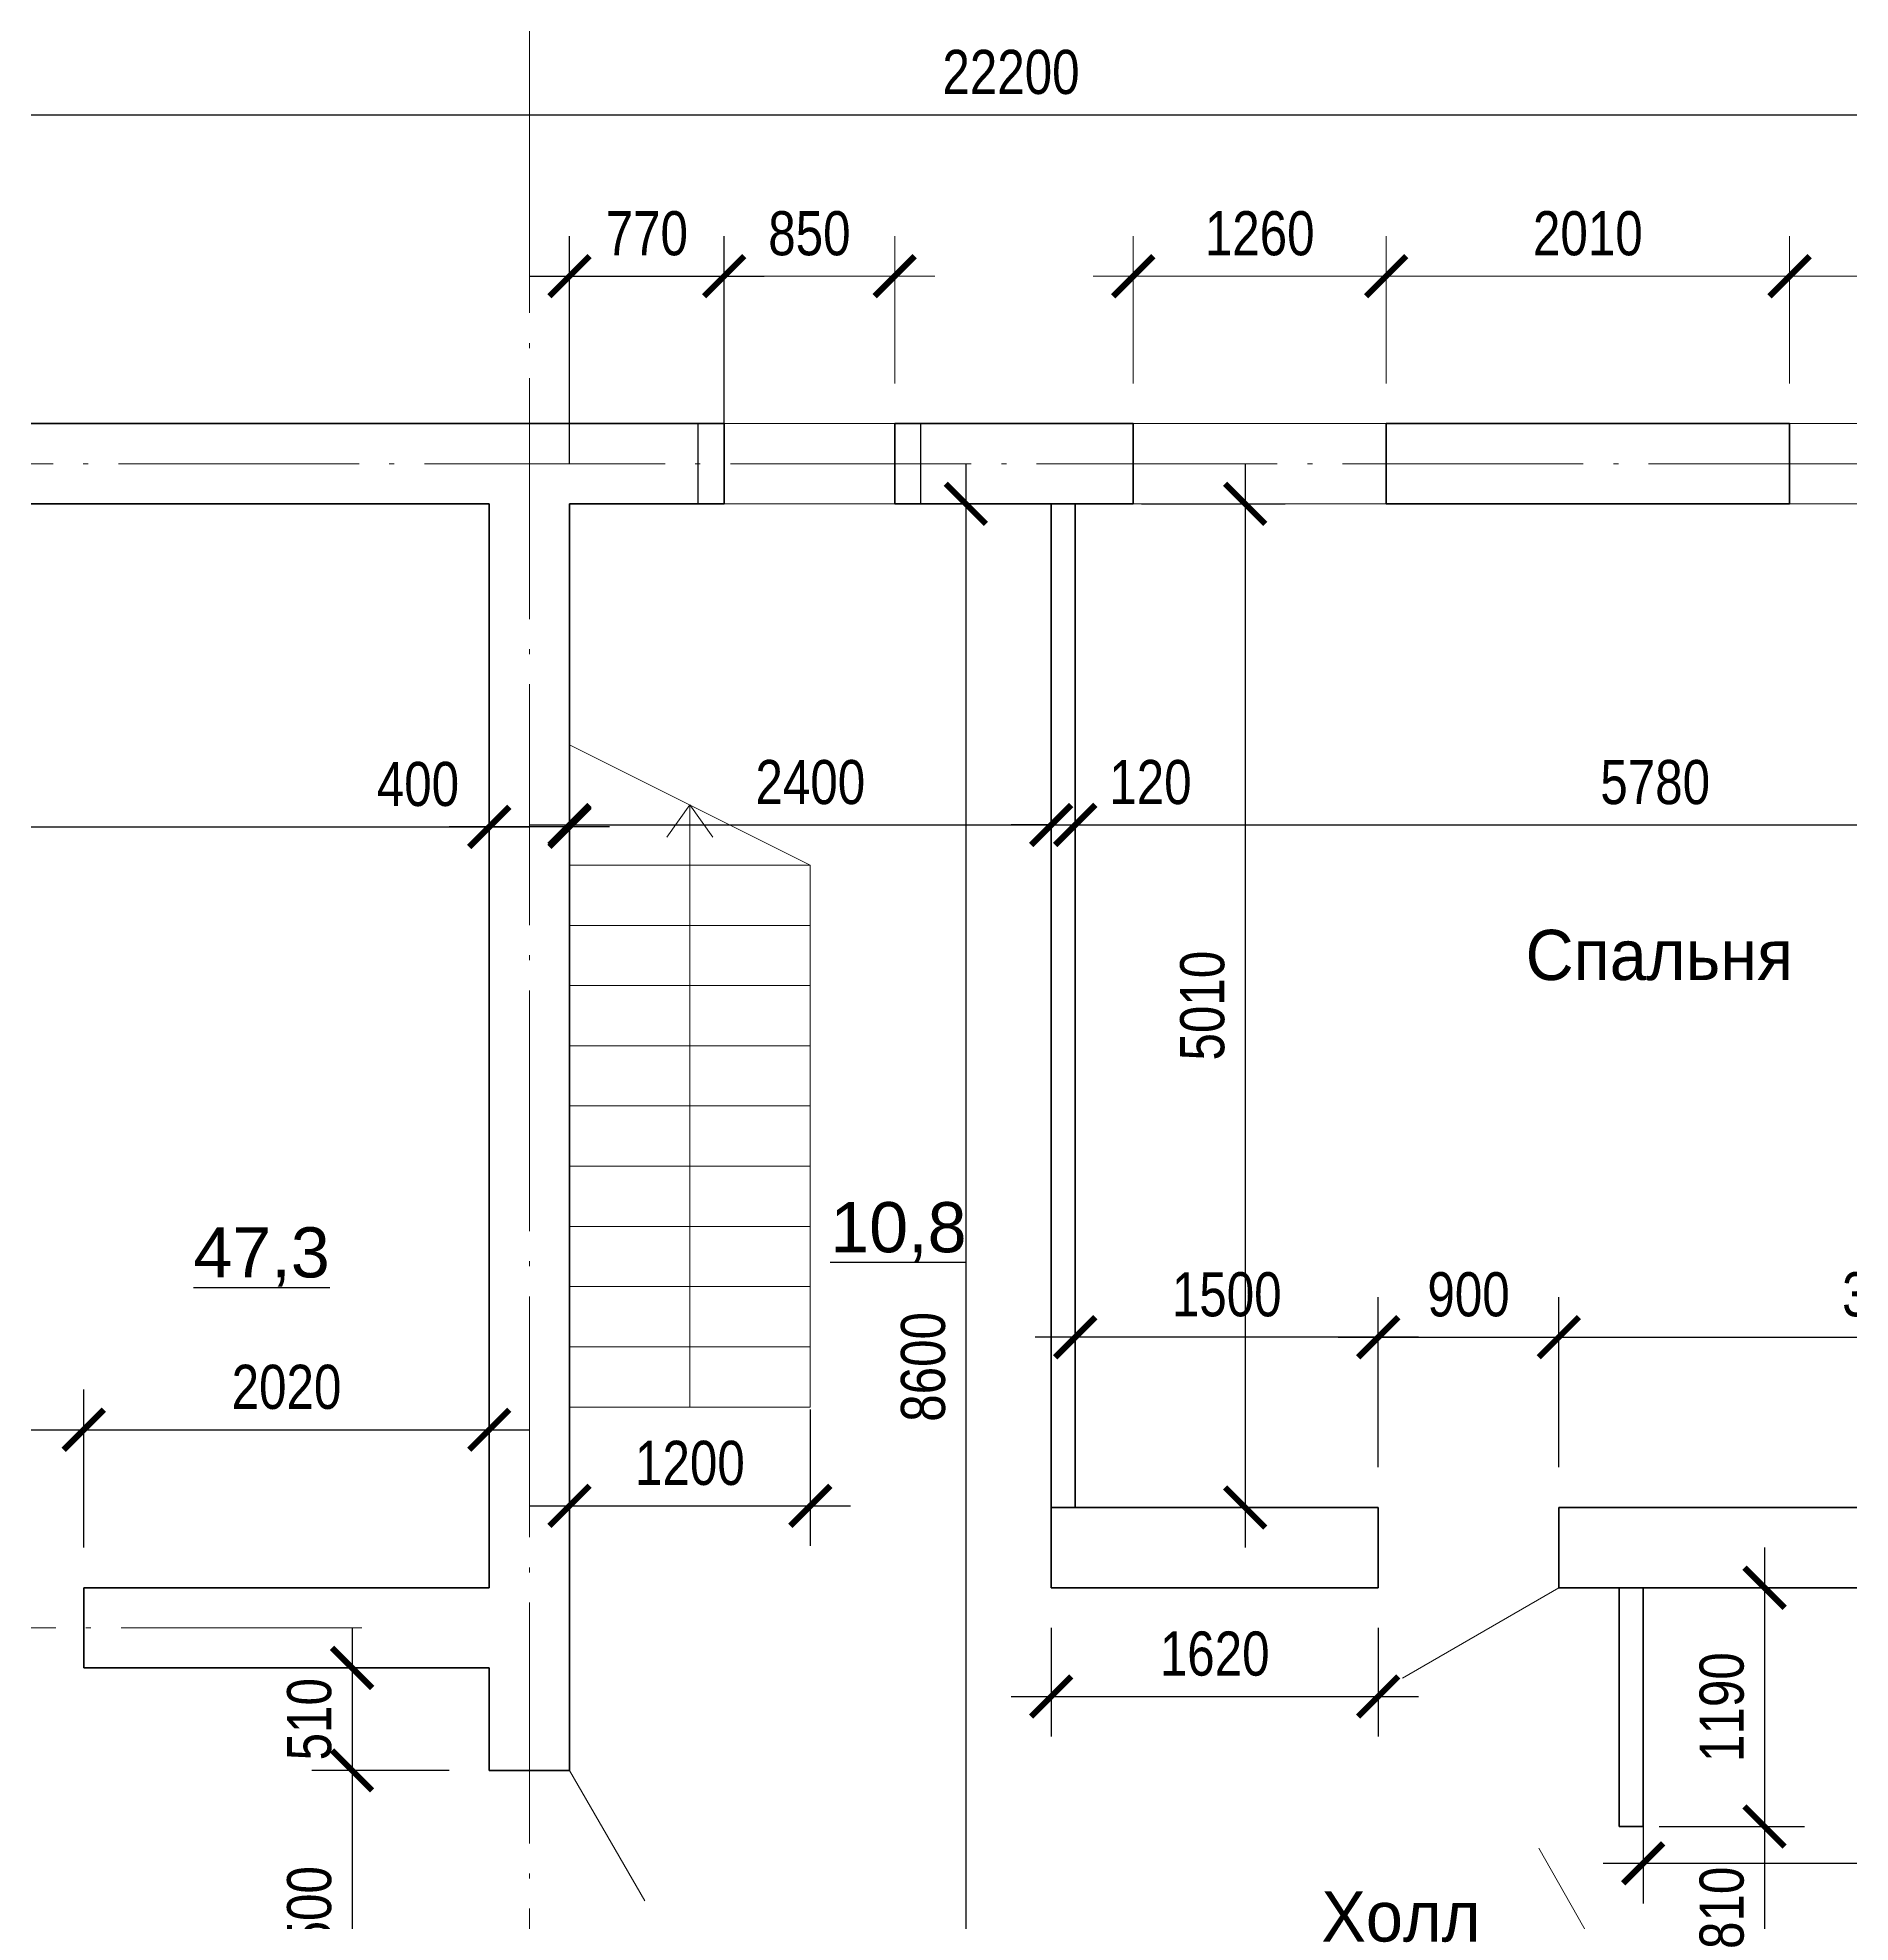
# Model space of a CAD drawing. Extents: x 4838367 to 4880367, y 1370221 to 1442915.
# Drawn here: x 4855445 to 4864478, y 1421165 to 1430554 of the extents above; entities that cross this region are included whole.
import ezdxf

# ---------------------------------------------------------------- set-up
doc = ezdxf.new("R2010")
doc.units = 0
doc.header["$MEASUREMENT"] = 0
doc.linetypes.add('ACAD_ISO04W100', pattern=[30.5, 24, -3, 0.5, -3])
doc.layers.get('0').update_dxf_attribs({"linetype": 'CONTINUOUS'})
doc.layers.get('DEFPOINTS').update_dxf_attribs({"linetype": 'CONTINUOUS'})
for name, color, linetype in [('АР2-0_121-03_ТЕКСТ', 121, 'CONTINUOUS'), ('ОСИ', 30, 'ACAD_ISO04W100'), ('площ', 1, 'CONTINUOUS')]:
    doc.layers.add(name, color=color, linetype=linetype)
for name, color, linetype, lineweight in [('двери', 180, 'CONTINUOUS', 18), ('каркас', 10, 'CONTINUOUS', 25), ('ЛЕСТНИ', 150, 'CONTINUOUS', 18), ('наименование помещений', 151, 'CONTINUOUS', 9), ('окна', 120, 'CONTINUOUS', 15), ('осевые размеры', 80, 'CONTINUOUS', 9), ('перегородки', 43, 'CONTINUOUS', 40), ('размеры внутрен', 133, 'CONTINUOUS', 25), ('стены', 7, 'CONTINUOUS', 60), ('текст13', 131, 'CONTINUOUS', 13)]:
    doc.layers.add(name, color=color, linetype=linetype, lineweight=lineweight)
doc.styles.add('AR-125', font='arial.ttf', dxfattribs={"height": 125})
doc.styles.add('AR220M100', font='arial.ttf', dxfattribs={"width": 0.8, "height": 220})
doc.styles.add('N200', font='times.ttf', dxfattribs={"height": 200})
doc.dimstyles.new('100', dxfattribs={"dimtxt": 1, "dimasz": 200, "dimexe": 200, "dimexo": 200, "dimgap": 100, "dimtad": 1, "dimdec": 0, "dimrnd": 1, "dimzin": 13, "dimdsep": 46, "dimtxsty": 'AR220M100', "dimblk1": 'ARCHTICK', "dimblk2": 'ARCHTICK', "dimsah": 1, "dimcen": 100, "dimdle": 200, "dimclrd": 256, "dimclre": 256, "dimclrt": 256, "dimadec": 0, "dimazin": 0, "dimtfac": 1, "dimtdec": 0, "dimtofl": 0, "dimtmove": 1, "dimatfit": 3, "dimldrblk": 'ARCHTICK', "dimfxl": 200, "dimtolj": 1, "dimtzin": 13, "dimlwd": -1, "dimlwe": -1, "dimarcsym": 0})

# ---------------------------------------------------------------- blocks, each defined once
blk = doc.blocks.new('_ARCHTICK')
at = {"color": 0, "linetype": 'ByBlock', "const_width": 0.15}
blk.add_lwpolyline([(-0.5, -0.5), (0.5, 0.5)], dxfattribs=at)
blk = doc.blocks.new('*D27')
at = {"layer": 'DEFPOINTS', "color": 0, "transparency": 16777216}
for p in [(4866595.2, 1430785), (4857895.2, 1429546.4), (4866595.2, 1429362.6)]:
    blk.add_point(p, dxfattribs=at)
at = {"layer": 'осевые размеры', "transparency": 16777216}
for p, q in [((4857895.2, 1429746.4), (4857895.2, 1430985)), ((4866595.2, 1429562.6), (4866595.2, 1430985)), ((4857695.2, 1430785), (4866795.2, 1430785))]:
    blk.add_line(p, q, dxfattribs=at)
at = {"layer": 'осевые размеры', "transparency": 16777216, "xscale": 200, "yscale": 200, "zscale": 200, "rotation": 180}
blk.add_blockref('_ARCHTICK', (4857895.2, 1430785), dxfattribs=at)
at = {"layer": 'осевые размеры', "transparency": 16777216, "xscale": 200, "yscale": 200, "zscale": 200}
blk.add_blockref('_ARCHTICK', (4866595.2, 1430785), dxfattribs=at)
at = {"layer": 'осевые размеры', "transparency": 16777216, "insert": (4862245.2, 1430997.3), "char_height": 220, "attachment_point": 5, "style": 'AR220M100'}
blk.add_mtext('\\A1;8700', dxfattribs=at)
blk = doc.blocks.new('*D32')
at = {"layer": 'DEFPOINTS', "color": 0, "transparency": 16777216}
for p in [(4849595, 1427432), (4857695.2, 1427432), (4857695.2, 1426622.6)]:
    blk.add_point(p, dxfattribs=at)
at = {"layer": 'АР2-0_121-03_ТЕКСТ', "transparency": 16777216}
for p, q in [((4849595, 1427232), (4849595, 1426422.6)), ((4857695.2, 1427232), (4857695.2, 1426422.6)), ((4849395, 1426622.6), (4857895.2, 1426622.6))]:
    blk.add_line(p, q, dxfattribs=at)
at = {"layer": 'АР2-0_121-03_ТЕКСТ', "transparency": 16777216, "xscale": 200, "yscale": 200, "zscale": 200, "rotation": 180}
blk.add_blockref('_ARCHTICK', (4849595, 1426622.6), dxfattribs=at)
at = {"layer": 'АР2-0_121-03_ТЕКСТ', "transparency": 16777216, "xscale": 200, "yscale": 200, "zscale": 200}
blk.add_blockref('_ARCHTICK', (4857695.2, 1426622.6), dxfattribs=at)
at = {"layer": 'АР2-0_121-03_ТЕКСТ', "transparency": 16777216, "insert": (4853645.1, 1426834.9), "char_height": 220, "attachment_point": 5, "style": 'AR220M100'}
blk.add_mtext('\\A1;8050', dxfattribs=at)
blk = doc.blocks.new('*D38')
at = {"layer": 'DEFPOINTS', "color": 0, "transparency": 16777216}
for p in [(4855674.9, 1423618.9), (4852674.9, 1422832), (4855674.9, 1422832)]:
    blk.add_point(p, dxfattribs=at)
at = {"layer": 'размеры внутрен', "transparency": 16777216}
for p, q in [((4852674.9, 1423032), (4852674.9, 1423818.9)), ((4855674.9, 1423032), (4855674.9, 1423818.9)), ((4852474.9, 1423618.9), (4855874.9, 1423618.9))]:
    blk.add_line(p, q, dxfattribs=at)
at = {"layer": 'размеры внутрен', "transparency": 16777216, "xscale": 200, "yscale": 200, "zscale": 200, "rotation": 180}
blk.add_blockref('_ARCHTICK', (4852674.9, 1423618.9), dxfattribs=at)
at = {"layer": 'размеры внутрен', "transparency": 16777216, "xscale": 200, "yscale": 200, "zscale": 200}
blk.add_blockref('_ARCHTICK', (4855674.9, 1423618.9), dxfattribs=at)
at = {"layer": 'размеры внутрен', "transparency": 16777216, "insert": (4854174.9, 1423831.3), "char_height": 220, "attachment_point": 5, "style": 'AR220M100'}
blk.add_mtext('\\A1;3000', dxfattribs=at)
blk = doc.blocks.new('*D49')
at = {"layer": 'DEFPOINTS', "color": 0, "transparency": 16777216}
for p in [(4862164.4, 1429366.2), (4862164.4, 1428632), (4864174.8, 1428632)]:
    blk.add_point(p, dxfattribs=at)
at = {"layer": 'текст13', "transparency": 16777216}
for p, q in [((4862164.4, 1428832), (4862164.4, 1429566.2)), ((4864174.8, 1428832), (4864174.8, 1429566.2)), ((4864374.8, 1429366.2), (4861964.4, 1429366.2))]:
    blk.add_line(p, q, dxfattribs=at)
at = {"layer": 'текст13', "transparency": 16777216, "xscale": 200, "yscale": 200, "zscale": 200, "rotation": 180}
blk.add_blockref('_ARCHTICK', (4862164.4, 1429366.2), dxfattribs=at)
at = {"layer": 'текст13', "transparency": 16777216, "xscale": 200, "yscale": 200, "zscale": 200}
blk.add_blockref('_ARCHTICK', (4864174.8, 1429366.2), dxfattribs=at)
at = {"layer": 'текст13', "transparency": 16777216, "insert": (4863169.6, 1429578.6), "char_height": 220, "attachment_point": 5, "style": 'AR220M100'}
blk.add_mtext('\\A1;2010', dxfattribs=at)
blk = doc.blocks.new('*D50')
at = {"layer": 'DEFPOINTS', "color": 0, "transparency": 16777216}
for p in [(4864174.8, 1429366.2), (4864174.8, 1428632), (4865604.8, 1428632)]:
    blk.add_point(p, dxfattribs=at)
at = {"layer": 'текст13', "transparency": 16777216}
for p, q in [((4864174.8, 1428832), (4864174.8, 1429566.2)), ((4865604.8, 1428832), (4865604.8, 1429566.2)), ((4865804.8, 1429366.2), (4863974.8, 1429366.2))]:
    blk.add_line(p, q, dxfattribs=at)
at = {"layer": 'текст13', "transparency": 16777216, "xscale": 200, "yscale": 200, "zscale": 200, "rotation": 180}
blk.add_blockref('_ARCHTICK', (4864174.8, 1429366.2), dxfattribs=at)
at = {"layer": 'текст13', "transparency": 16777216, "xscale": 200, "yscale": 200, "zscale": 200}
blk.add_blockref('_ARCHTICK', (4865604.8, 1429366.2), dxfattribs=at)
at = {"layer": 'текст13', "transparency": 16777216, "insert": (4864889.8, 1429578.6), "char_height": 220, "attachment_point": 5, "style": 'AR220M100'}
blk.add_mtext('\\A1;1430', dxfattribs=at)
blk = doc.blocks.new('*D51')
at = {"layer": 'DEFPOINTS', "color": 0, "transparency": 16777216}
for p in [(4860904.4, 1429366.2), (4860904.4, 1428632), (4862164.4, 1428632)]:
    blk.add_point(p, dxfattribs=at)
at = {"layer": 'текст13', "transparency": 16777216}
for p, q in [((4860904.4, 1428832), (4860904.4, 1429566.2)), ((4862164.4, 1428832), (4862164.4, 1429566.2)), ((4862364.4, 1429366.2), (4860704.4, 1429366.2))]:
    blk.add_line(p, q, dxfattribs=at)
at = {"layer": 'текст13', "transparency": 16777216, "xscale": 200, "yscale": 200, "zscale": 200, "rotation": 180}
blk.add_blockref('_ARCHTICK', (4860904.4, 1429366.2), dxfattribs=at)
at = {"layer": 'текст13', "transparency": 16777216, "xscale": 200, "yscale": 200, "zscale": 200}
blk.add_blockref('_ARCHTICK', (4862164.4, 1429366.2), dxfattribs=at)
at = {"layer": 'текст13', "transparency": 16777216, "insert": (4861534.4, 1429578.6), "char_height": 220, "attachment_point": 5, "style": 'AR220M100'}
blk.add_mtext('\\A1;1260', dxfattribs=at)
blk = doc.blocks.new('*D62')
at = {"layer": 'DEFPOINTS', "color": 0, "transparency": 16777216}
for p in [(4857695.2, 1423618.9), (4855674.9, 1422832), (4857695.2, 1422832)]:
    blk.add_point(p, dxfattribs=at)
at = {"layer": 'АР2-0_121-03_ТЕКСТ', "transparency": 16777216}
for p, q in [((4855674.9, 1423032), (4855674.9, 1423818.9)), ((4857695.2, 1423032), (4857695.2, 1423818.9)), ((4855474.9, 1423618.9), (4857895.2, 1423618.9))]:
    blk.add_line(p, q, dxfattribs=at)
at = {"layer": 'АР2-0_121-03_ТЕКСТ', "transparency": 16777216, "xscale": 200, "yscale": 200, "zscale": 200, "rotation": 180}
blk.add_blockref('_ARCHTICK', (4855674.9, 1423618.9), dxfattribs=at)
at = {"layer": 'АР2-0_121-03_ТЕКСТ', "transparency": 16777216, "xscale": 200, "yscale": 200, "zscale": 200}
blk.add_blockref('_ARCHTICK', (4857695.2, 1423618.9), dxfattribs=at)
at = {"layer": 'АР2-0_121-03_ТЕКСТ', "transparency": 16777216, "insert": (4856685, 1423831.2), "char_height": 220, "attachment_point": 5, "style": 'AR220M100'}
blk.add_mtext('\\A1;2020', dxfattribs=at)
blk = doc.blocks.new('*D63')
at = {"layer": 'DEFPOINTS', "color": 0, "transparency": 16777216}
for p in [(4857695.2, 1422432), (4857011.7, 1421921.5), (4857695.2, 1421921.5)]:
    blk.add_point(p, dxfattribs=at)
at = {"layer": 'размеры внутрен', "transparency": 16777216}
for p, q in [((4857011.7, 1422632), (4857011.7, 1421721.5)), ((4857495.2, 1422432), (4856811.7, 1422432)), ((4857495.2, 1421921.5), (4856811.7, 1421921.5))]:
    blk.add_line(p, q, dxfattribs=at)
at = {"layer": 'размеры внутрен', "transparency": 16777216, "xscale": 200, "yscale": 200, "zscale": 200}
for p, rotation in [((4857011.7, 1422432), 90), ((4857011.7, 1421921.5), 270)]:
    blk.add_blockref('_ARCHTICK', p, dxfattribs=dict(at, rotation=rotation))
at = {"layer": 'размеры внутрен', "transparency": 16777216, "insert": (4856799.3, 1422176.7), "char_height": 220, "attachment_point": 5, "rotation": 90, "style": 'AR220M100'}
blk.add_mtext('\\A1;510', dxfattribs=at)
blk = doc.blocks.new('*D64')
at = {"layer": 'DEFPOINTS', "color": 0, "transparency": 16777216}
for p in [(4857695.2, 1421921.5), (4857011.7, 1420421.5), (4857695.2, 1420421.5)]:
    blk.add_point(p, dxfattribs=at)
at = {"layer": 'размеры внутрен', "transparency": 16777216}
for p, q in [((4857011.7, 1422121.5), (4857011.7, 1420221.5)), ((4857495.2, 1421921.5), (4856811.7, 1421921.5)), ((4857495.2, 1420421.5), (4856811.7, 1420421.5))]:
    blk.add_line(p, q, dxfattribs=at)
at = {"layer": 'размеры внутрен', "transparency": 16777216, "xscale": 200, "yscale": 200, "zscale": 200}
for p, rotation in [((4857011.7, 1421921.5), 90), ((4857011.7, 1420421.5), 270)]:
    blk.add_blockref('_ARCHTICK', p, dxfattribs=dict(at, rotation=rotation))
at = {"layer": 'размеры внутрен', "transparency": 16777216, "insert": (4856799.3, 1421171.5), "char_height": 220, "attachment_point": 5, "rotation": 90, "style": 'AR220M100'}
blk.add_mtext('\\A1;1500', dxfattribs=at)
blk = doc.blocks.new('*D65')
at = {"layer": 'DEFPOINTS', "color": 0, "transparency": 16777216}
for p in [(4860495.2, 1428232), (4860070.4, 1419632), (4860495.2, 1419632)]:
    blk.add_point(p, dxfattribs=at)
at = {"layer": 'размеры внутрен', "transparency": 16777216}
for p, q in [((4860070.4, 1428432), (4860070.4, 1419432)), ((4860295.2, 1428232), (4859870.4, 1428232)), ((4860295.2, 1419632), (4859870.4, 1419632))]:
    blk.add_line(p, q, dxfattribs=at)
at = {"layer": 'размеры внутрен', "transparency": 16777216, "xscale": 200, "yscale": 200, "zscale": 200}
for p, rotation in [((4860070.4, 1428232), 90), ((4860070.4, 1419632), 270)]:
    blk.add_blockref('_ARCHTICK', p, dxfattribs=dict(at, rotation=rotation))
at = {"layer": 'размеры внутрен', "transparency": 16777216, "insert": (4859858.1, 1423932), "char_height": 220, "attachment_point": 5, "rotation": 90, "style": 'AR220M100'}
blk.add_mtext('\\A1;8600', dxfattribs=at)
blk = doc.blocks.new('*D66')
at = {"layer": 'DEFPOINTS', "color": 0, "transparency": 16777216}
for p in [(4858095.2, 1426622.6), (4860495.2, 1426632), (4860495.2, 1426622.6)]:
    blk.add_point(p, dxfattribs=at)
at = {"layer": 'размеры внутрен', "transparency": 16777216}
for p, q in [((4858095.2, 1426822.6), (4858095.2, 1426832)), ((4860495.2, 1426822.6), (4860495.2, 1426832)), ((4857895.2, 1426632), (4860695.2, 1426632))]:
    blk.add_line(p, q, dxfattribs=at)
at = {"layer": 'размеры внутрен', "transparency": 16777216, "xscale": 200, "yscale": 200, "zscale": 200, "rotation": 180}
blk.add_blockref('_ARCHTICK', (4858095.2, 1426632), dxfattribs=at)
at = {"layer": 'размеры внутрен', "transparency": 16777216, "xscale": 200, "yscale": 200, "zscale": 200}
blk.add_blockref('_ARCHTICK', (4860495.2, 1426632), dxfattribs=at)
at = {"layer": 'размеры внутрен', "transparency": 16777216, "insert": (4859295.2, 1426844.3), "char_height": 220, "attachment_point": 5, "style": 'AR220M100'}
blk.add_mtext('\\A1;2400', dxfattribs=at)
blk = doc.blocks.new('*D67')
at = {"layer": 'DEFPOINTS', "color": 0, "transparency": 16777216}
for p in [(4860615.2, 1426632), (4866395.2, 1426632), (4866395.2, 1426432.3)]:
    blk.add_point(p, dxfattribs=at)
at = {"layer": 'размеры внутрен', "transparency": 16777216}
for p, q in [((4860615.2, 1426832), (4860615.2, 1426832)), ((4866395.2, 1426632.3), (4866395.2, 1426832)), ((4860415.2, 1426632), (4866595.2, 1426632))]:
    blk.add_line(p, q, dxfattribs=at)
at = {"layer": 'размеры внутрен', "transparency": 16777216, "xscale": 200, "yscale": 200, "zscale": 200, "rotation": 180}
blk.add_blockref('_ARCHTICK', (4860615.2, 1426632), dxfattribs=at)
at = {"layer": 'размеры внутрен', "transparency": 16777216, "xscale": 200, "yscale": 200, "zscale": 200}
blk.add_blockref('_ARCHTICK', (4866395.2, 1426632), dxfattribs=at)
at = {"layer": 'размеры внутрен', "transparency": 16777216, "insert": (4863505.2, 1426844.3), "char_height": 220, "attachment_point": 5, "style": 'AR220M100'}
blk.add_mtext('\\A1;5780', dxfattribs=at)
blk = doc.blocks.new('*D68')
at = {"layer": 'DEFPOINTS', "color": 0, "transparency": 16777216}
for p in [(4860745, 1428232), (4860745, 1423232), (4861461.9, 1423232)]:
    blk.add_point(p, dxfattribs=at)
at = {"layer": 'АР2-0_121-03_ТЕКСТ', "transparency": 16777216}
for p, q in [((4861461.9, 1428432), (4861461.9, 1423032)), ((4860945, 1428232), (4861661.9, 1428232)), ((4860945, 1423232), (4861661.9, 1423232))]:
    blk.add_line(p, q, dxfattribs=at)
at = {"layer": 'АР2-0_121-03_ТЕКСТ', "transparency": 16777216, "xscale": 200, "yscale": 200, "zscale": 200}
for p, rotation in [((4861461.9, 1428232), 90), ((4861461.9, 1423232), 270)]:
    blk.add_blockref('_ARCHTICK', p, dxfattribs=dict(at, rotation=rotation))
at = {"layer": 'АР2-0_121-03_ТЕКСТ', "transparency": 16777216, "insert": (4861249.6, 1425732), "char_height": 220, "attachment_point": 5, "rotation": 90, "style": 'AR220M100'}
blk.add_mtext('\\A1;5010', dxfattribs=at)
blk = doc.blocks.new('*D70')
at = {"layer": 'DEFPOINTS', "color": 0, "transparency": 16777216}
for p in [(4863445.2, 1422178), (4866394.8, 1422178), (4866394.8, 1421458.8)]:
    blk.add_point(p, dxfattribs=at)
at = {"layer": 'АР2-0_121-03_ТЕКСТ', "transparency": 16777216}
for p, q in [((4863445.2, 1421978), (4863445.2, 1421258.8)), ((4866394.8, 1421978), (4866394.8, 1421258.8)), ((4863245.2, 1421458.8), (4866594.8, 1421458.8))]:
    blk.add_line(p, q, dxfattribs=at)
at = {"layer": 'АР2-0_121-03_ТЕКСТ', "transparency": 16777216, "xscale": 200, "yscale": 200, "zscale": 200, "rotation": 180}
blk.add_blockref('_ARCHTICK', (4863445.2, 1421458.8), dxfattribs=at)
at = {"layer": 'АР2-0_121-03_ТЕКСТ', "transparency": 16777216, "xscale": 200, "yscale": 200, "zscale": 200}
blk.add_blockref('_ARCHTICK', (4866394.8, 1421458.8), dxfattribs=at)
at = {"layer": 'АР2-0_121-03_ТЕКСТ', "transparency": 16777216, "insert": (4864920, 1421671.1), "char_height": 220, "attachment_point": 5, "style": 'AR220M100'}
blk.add_mtext('\\A1;2950', dxfattribs=at)
blk = doc.blocks.new('*D137')
at = {"layer": 'DEFPOINTS', "color": 0, "transparency": 16777216}
for p in [(4860495.2, 1426632), (4860615.2, 1426632), (4860615.2, 1426632)]:
    blk.add_point(p, dxfattribs=at)
at = {"layer": 'АР2-0_121-03_ТЕКСТ', "transparency": 16777216}
for p, q in [((4860495.2, 1426632), (4860295.2, 1426632)), ((4860615.2, 1426632), (4860815.2, 1426632))]:
    blk.add_line(p, q, dxfattribs=at)
at = {"layer": 'АР2-0_121-03_ТЕКСТ', "transparency": 16777216, "xscale": 200, "yscale": 200, "zscale": 200}
blk.add_blockref('_ARCHTICK', (4860495.2, 1426632), dxfattribs=at)
at = {"layer": 'АР2-0_121-03_ТЕКСТ', "transparency": 16777216, "xscale": 200, "yscale": 200, "zscale": 200, "rotation": 180}
blk.add_blockref('_ARCHTICK', (4860615.2, 1426632), dxfattribs=at)
at = {"layer": 'АР2-0_121-03_ТЕКСТ', "transparency": 16777216, "insert": (4860990, 1426844.3), "char_height": 220, "attachment_point": 5, "style": 'AR220M100'}
blk.add_mtext('\\A1;120', dxfattribs=at)
blk = doc.blocks.new('*D144')
at = {"layer": 'DEFPOINTS', "color": 0, "transparency": 16777216}
for p in [(4863445.2, 1422832), (4863445.2, 1421642), (4864050, 1421642)]:
    blk.add_point(p, dxfattribs=at)
at = {"layer": 'АР2-0_121-03_ТЕКСТ', "transparency": 16777216}
for p, q in [((4864050, 1423032), (4864050, 1421442)), ((4863645.2, 1422832), (4864250, 1422832)), ((4863645.2, 1421642), (4864250, 1421642))]:
    blk.add_line(p, q, dxfattribs=at)
at = {"layer": 'АР2-0_121-03_ТЕКСТ', "transparency": 16777216, "xscale": 200, "yscale": 200, "zscale": 200}
for p, rotation in [((4864050, 1422832), 90), ((4864050, 1421642), 270)]:
    blk.add_blockref('_ARCHTICK', p, dxfattribs=dict(at, rotation=rotation))
at = {"layer": 'АР2-0_121-03_ТЕКСТ', "transparency": 16777216, "insert": (4863837.7, 1422237), "char_height": 220, "attachment_point": 5, "rotation": 90, "style": 'AR220M100'}
blk.add_mtext('\\A1;1190', dxfattribs=at)
blk = doc.blocks.new('*D145')
at = {"layer": 'DEFPOINTS', "color": 0, "transparency": 16777216}
for p in [(4863325.2, 1421642), (4863325.2, 1420832), (4864050, 1420832)]:
    blk.add_point(p, dxfattribs=at)
at = {"layer": 'АР2-0_121-03_ТЕКСТ', "transparency": 16777216}
for p, q in [((4864050, 1421842), (4864050, 1420632)), ((4863525.2, 1421642), (4864250, 1421642)), ((4863525.2, 1420832), (4864250, 1420832))]:
    blk.add_line(p, q, dxfattribs=at)
at = {"layer": 'АР2-0_121-03_ТЕКСТ', "transparency": 16777216, "xscale": 200, "yscale": 200, "zscale": 200}
for p, rotation in [((4864050, 1421642), 90), ((4864050, 1420832), 270)]:
    blk.add_blockref('_ARCHTICK', p, dxfattribs=dict(at, rotation=rotation))
at = {"layer": 'АР2-0_121-03_ТЕКСТ', "transparency": 16777216, "insert": (4863837.7, 1421237), "char_height": 220, "attachment_point": 5, "rotation": 90, "style": 'AR220M100'}
blk.add_mtext('\\A1;810', dxfattribs=at)
blk = doc.blocks.new('*D149')
at = {"layer": 'DEFPOINTS', "color": 0, "transparency": 16777216}
for p in [(4859295.2, 1423920), (4858095.2, 1423632), (4859295.2, 1423240)]:
    blk.add_point(p, dxfattribs=at)
at = {"layer": 'АР2-0_121-03_ТЕКСТ', "transparency": 16777216}
for p, q in [((4859295.2, 1423720), (4859295.2, 1423040)), ((4858095.2, 1423432), (4858095.2, 1423040)), ((4857895.2, 1423240), (4859495.2, 1423240))]:
    blk.add_line(p, q, dxfattribs=at)
at = {"layer": 'АР2-0_121-03_ТЕКСТ', "transparency": 16777216, "xscale": 200, "yscale": 200, "zscale": 200, "rotation": 180}
blk.add_blockref('_ARCHTICK', (4858095.2, 1423240), dxfattribs=at)
at = {"layer": 'АР2-0_121-03_ТЕКСТ', "transparency": 16777216, "xscale": 200, "yscale": 200, "zscale": 200}
blk.add_blockref('_ARCHTICK', (4859295.2, 1423240), dxfattribs=at)
at = {"layer": 'АР2-0_121-03_ТЕКСТ', "transparency": 16777216, "insert": (4858695.2, 1423452.3), "char_height": 220, "attachment_point": 5, "style": 'AR220M100'}
blk.add_mtext('\\A1;1200', dxfattribs=at)
blk = doc.blocks.new('*D150')
at = {"layer": 'DEFPOINTS', "color": 0, "transparency": 16777216}
for p in [(4866395.2, 1424080), (4863025.2, 1423232), (4866395.2, 1423232)]:
    blk.add_point(p, dxfattribs=at)
at = {"layer": 'АР2-0_121-03_ТЕКСТ', "transparency": 16777216}
for p, q in [((4863025.2, 1423432), (4863025.2, 1424280)), ((4866395.2, 1423432), (4866395.2, 1424280)), ((4862825.2, 1424080), (4866595.2, 1424080))]:
    blk.add_line(p, q, dxfattribs=at)
at = {"layer": 'АР2-0_121-03_ТЕКСТ', "transparency": 16777216, "xscale": 200, "yscale": 200, "zscale": 200, "rotation": 180}
blk.add_blockref('_ARCHTICK', (4863025.2, 1424080), dxfattribs=at)
at = {"layer": 'АР2-0_121-03_ТЕКСТ', "transparency": 16777216, "xscale": 200, "yscale": 200, "zscale": 200}
blk.add_blockref('_ARCHTICK', (4866395.2, 1424080), dxfattribs=at)
at = {"layer": 'АР2-0_121-03_ТЕКСТ', "transparency": 16777216, "insert": (4864710.2, 1424292.4), "char_height": 220, "attachment_point": 5, "style": 'AR220M100'}
blk.add_mtext('\\A1;3370', dxfattribs=at)
blk = doc.blocks.new('*D151')
at = {"layer": 'DEFPOINTS', "color": 0, "transparency": 16777216}
for p in [(4863025.2, 1424080), (4862125.2, 1423232), (4863025.2, 1423232)]:
    blk.add_point(p, dxfattribs=at)
at = {"layer": 'АР2-0_121-03_ТЕКСТ', "transparency": 16777216}
for p, q in [((4862125.2, 1423432), (4862125.2, 1424280)), ((4863025.2, 1423432), (4863025.2, 1424280)), ((4861925.2, 1424080), (4863225.2, 1424080))]:
    blk.add_line(p, q, dxfattribs=at)
at = {"layer": 'АР2-0_121-03_ТЕКСТ', "transparency": 16777216, "xscale": 200, "yscale": 200, "zscale": 200, "rotation": 180}
blk.add_blockref('_ARCHTICK', (4862125.2, 1424080), dxfattribs=at)
at = {"layer": 'АР2-0_121-03_ТЕКСТ', "transparency": 16777216, "xscale": 200, "yscale": 200, "zscale": 200}
blk.add_blockref('_ARCHTICK', (4863025.2, 1424080), dxfattribs=at)
at = {"layer": 'АР2-0_121-03_ТЕКСТ', "transparency": 16777216, "insert": (4862575.2, 1424292.3), "char_height": 220, "attachment_point": 5, "style": 'AR220M100'}
blk.add_mtext('\\A1;900', dxfattribs=at)
blk = doc.blocks.new('*D152')
at = {"layer": 'DEFPOINTS', "color": 0, "transparency": 16777216}
for p in [(4860615.2, 1424080), (4860615.2, 1423232), (4862125.2, 1423232)]:
    blk.add_point(p, dxfattribs=at)
at = {"layer": 'АР2-0_121-03_ТЕКСТ', "transparency": 16777216}
for p, q in [((4860615.2, 1423432), (4860615.2, 1424280)), ((4862125.2, 1423432), (4862125.2, 1424280)), ((4862325.2, 1424080), (4860415.2, 1424080))]:
    blk.add_line(p, q, dxfattribs=at)
at = {"layer": 'АР2-0_121-03_ТЕКСТ', "transparency": 16777216, "xscale": 200, "yscale": 200, "zscale": 200, "rotation": 180}
blk.add_blockref('_ARCHTICK', (4860615.2, 1424080), dxfattribs=at)
at = {"layer": 'АР2-0_121-03_ТЕКСТ', "transparency": 16777216, "xscale": 200, "yscale": 200, "zscale": 200}
blk.add_blockref('_ARCHTICK', (4862125.2, 1424080), dxfattribs=at)
at = {"layer": 'АР2-0_121-03_ТЕКСТ', "transparency": 16777216, "insert": (4861370.2, 1424292.3), "char_height": 220, "attachment_point": 5, "style": 'AR220M100'}
blk.add_mtext('\\A1;1500', dxfattribs=at)
blk = doc.blocks.new('*D153')
at = {"layer": 'DEFPOINTS', "color": 0, "transparency": 16777216}
for p in [(4860495.2, 1422832), (4862125.2, 1422832), (4862125.2, 1422290)]:
    blk.add_point(p, dxfattribs=at)
at = {"layer": 'АР2-0_121-03_ТЕКСТ', "transparency": 16777216}
for p, q in [((4860495.2, 1422632), (4860495.2, 1422090)), ((4862125.2, 1422632), (4862125.2, 1422090)), ((4860295.2, 1422290), (4862325.2, 1422290))]:
    blk.add_line(p, q, dxfattribs=at)
at = {"layer": 'АР2-0_121-03_ТЕКСТ', "transparency": 16777216, "xscale": 200, "yscale": 200, "zscale": 200, "rotation": 180}
blk.add_blockref('_ARCHTICK', (4860495.2, 1422290), dxfattribs=at)
at = {"layer": 'АР2-0_121-03_ТЕКСТ', "transparency": 16777216, "xscale": 200, "yscale": 200, "zscale": 200}
blk.add_blockref('_ARCHTICK', (4862125.2, 1422290), dxfattribs=at)
at = {"layer": 'АР2-0_121-03_ТЕКСТ', "transparency": 16777216, "insert": (4861310.2, 1422502.3), "char_height": 220, "attachment_point": 5, "style": 'AR220M100'}
blk.add_mtext('\\A1;1620', dxfattribs=at)
blk = doc.blocks.new('*D165')
at = {"layer": 'DEFPOINTS', "color": 0, "transparency": 16777216}
for p in [(4871395.2, 1430170), (4849195, 1428632), (4871395.2, 1428632)]:
    blk.add_point(p, dxfattribs=at)
at = {"layer": 'АР2-0_121-03_ТЕКСТ', "transparency": 16777216}
for p, q in [((4849195, 1428832), (4849195, 1430370)), ((4871395.2, 1428832), (4871395.2, 1430370)), ((4848995, 1430170), (4871595.2, 1430170))]:
    blk.add_line(p, q, dxfattribs=at)
at = {"layer": 'АР2-0_121-03_ТЕКСТ', "transparency": 16777216, "xscale": 200, "yscale": 200, "zscale": 200, "rotation": 180}
blk.add_blockref('_ARCHTICK', (4849195, 1430170), dxfattribs=at)
at = {"layer": 'АР2-0_121-03_ТЕКСТ', "transparency": 16777216, "xscale": 200, "yscale": 200, "zscale": 200}
blk.add_blockref('_ARCHTICK', (4871395.2, 1430170), dxfattribs=at)
at = {"layer": 'АР2-0_121-03_ТЕКСТ', "transparency": 16777216, "insert": (4860295.1, 1430382.3), "char_height": 220, "attachment_point": 5, "style": 'AR220M100'}
blk.add_mtext('\\A1;22200', dxfattribs=at)
blk = doc.blocks.new('*D166')
at = {"layer": 'DEFPOINTS', "color": 0, "transparency": 16777216}
for p in [(4857695.2, 1426622.6), (4857695.2, 1426622.6), (4858095.2, 1426632)]:
    blk.add_point(p, dxfattribs=at)
at = {"layer": 'АР2-0_121-03_ТЕКСТ', "transparency": 16777216}
for p, q in [((4858295.2, 1426622.6), (4857495.2, 1426622.6)), ((4858095.2, 1426432), (4858095.2, 1426422.6))]:
    blk.add_line(p, q, dxfattribs=at)
at = {"layer": 'АР2-0_121-03_ТЕКСТ', "transparency": 16777216, "xscale": 200, "yscale": 200, "zscale": 200, "rotation": 180}
blk.add_blockref('_ARCHTICK', (4857695.2, 1426622.6), dxfattribs=at)
at = {"layer": 'АР2-0_121-03_ТЕКСТ', "transparency": 16777216, "xscale": 200, "yscale": 200, "zscale": 200}
blk.add_blockref('_ARCHTICK', (4858095.2, 1426622.6), dxfattribs=at)
at = {"layer": 'АР2-0_121-03_ТЕКСТ', "transparency": 16777216, "insert": (4857340, 1426834.9), "char_height": 220, "attachment_point": 5, "style": 'AR220M100'}
blk.add_mtext('\\A1;400', dxfattribs=at)
blk = doc.blocks.new('*D191')
at = {"layer": 'DEFPOINTS', "color": 0, "transparency": 16777216}
for p in [(4859715.6, 1429366.2), (4858865.6, 1428632), (4859715.6, 1428632)]:
    blk.add_point(p, dxfattribs=at)
at = {"layer": 'текст13', "transparency": 16777216}
for p, q in [((4858865.6, 1428832), (4858865.6, 1429566.2)), ((4859715.6, 1428832), (4859715.6, 1429566.2)), ((4858665.6, 1429366.2), (4859915.6, 1429366.2))]:
    blk.add_line(p, q, dxfattribs=at)
at = {"layer": 'текст13', "transparency": 16777216, "xscale": 200, "yscale": 200, "zscale": 200, "rotation": 180}
blk.add_blockref('_ARCHTICK', (4858865.6, 1429366.2), dxfattribs=at)
at = {"layer": 'текст13', "transparency": 16777216, "xscale": 200, "yscale": 200, "zscale": 200}
blk.add_blockref('_ARCHTICK', (4859715.6, 1429366.2), dxfattribs=at)
at = {"layer": 'текст13', "transparency": 16777216, "insert": (4859290.6, 1429578.6), "char_height": 220, "attachment_point": 5, "style": 'AR220M100'}
blk.add_mtext('\\A1;850', dxfattribs=at)
blk = doc.blocks.new('*D190')
at = {"layer": 'DEFPOINTS', "color": 0, "transparency": 16777216}
for p in [(4858865.6, 1429366.2), (4858095.2, 1428232), (4858865.6, 1428232)]:
    blk.add_point(p, dxfattribs=at)
at = {"layer": 'АР2-0_121-03_ТЕКСТ', "transparency": 16777216}
for p, q in [((4858095.2, 1428432), (4858095.2, 1429566.2)), ((4858865.6, 1428432), (4858865.6, 1429566.2)), ((4857895.2, 1429366.2), (4859065.6, 1429366.2))]:
    blk.add_line(p, q, dxfattribs=at)
at = {"layer": 'АР2-0_121-03_ТЕКСТ', "transparency": 16777216, "xscale": 200, "yscale": 200, "zscale": 200, "rotation": 180}
blk.add_blockref('_ARCHTICK', (4858095.2, 1429366.2), dxfattribs=at)
at = {"layer": 'АР2-0_121-03_ТЕКСТ', "transparency": 16777216, "xscale": 200, "yscale": 200, "zscale": 200}
blk.add_blockref('_ARCHTICK', (4858865.6, 1429366.2), dxfattribs=at)
at = {"layer": 'АР2-0_121-03_ТЕКСТ', "transparency": 16777216, "insert": (4858480.4, 1429578.6), "char_height": 220, "attachment_point": 5, "style": 'AR220M100'}
blk.add_mtext('\\A1;770', dxfattribs=at)

msp = doc.modelspace()

# ---------------------------------------------------------------- linework, layer by layer
at = {"layer": 'двери'}
for p, q in [((4863025.2, 1422832), (4862245.8, 1422382)), ((4858470.2, 1421271.9), (4858095.2, 1421921.5)), ((4863325.2, 1420832), (4862925.2, 1421534.8))]:
    msp.add_line(p, q, dxfattribs=at)
at = {"layer": 'каркас', "lineweight": 30}
for p, q in [((4858735.6, 1428232), (4858735.6, 1428632)), ((4859845.6, 1428232), (4859845.6, 1428632))]:
    msp.add_line(p, q, dxfattribs=at)
at = {"layer": 'ЛЕСТНИ'}
for p, q in [((4859295.2, 1426432), (4858095.2, 1427032)), ((4858695.2, 1426732), (4858580.2, 1426572)), ((4858695.2, 1426732), (4858810.2, 1426572)), ((4858695.2, 1423732), (4858695.2, 1426732)), ((4858095.2, 1426632), (4858695.2, 1426632)), ((4858095.2, 1426432), (4859295.2, 1426432)), ((4859295.2, 1426432), (4859295.2, 1423732)), ((4858095.2, 1426132), (4859295.2, 1426132)), ((4858095.2, 1425832), (4859295.2, 1425832)), ((4858095.2, 1425532), (4859295.2, 1425532)), ((4858095.2, 1425232), (4859295.2, 1425232)), ((4858095.2, 1424932), (4859295.2, 1424932)), ((4858095.2, 1424632), (4859295.2, 1424632)), ((4858095.2, 1424332), (4859295.2, 1424332)), ((4858095.2, 1424032), (4859295.2, 1424032)), ((4858095.2, 1423732), (4859295.2, 1423732))]:
    msp.add_line(p, q, dxfattribs=at)
at = {"layer": 'окна'}
for p, q in [((4858865.6, 1428632), (4859715.6, 1428632)), ((4860904.4, 1428632), (4862164.4, 1428632)), ((4864174.8, 1428632), (4865604.8, 1428632)), ((4858865.6, 1428232), (4859715.6, 1428232)), ((4860904.4, 1428232), (4862164.4, 1428232)), ((4864174.8, 1428232), (4865604.8, 1428232))]:
    msp.add_line(p, q, dxfattribs=at)
at = {"layer": 'ОСИ', "linetype": 'ACAD_ISO04W100', "lineweight": 9, "ltscale": 50}
for p, q in [((4857895.2, 1431908.1), (4857895.2, 1413321)), ((4875347.1, 1428432), (4842951.9, 1428432)), ((4857060.4, 1422632), (4842951.9, 1422632))]:
    msp.add_line(p, q, dxfattribs=at)
at = {"layer": 'перегородки'}
for p, q in [((4860495.2, 1428232), (4860495.2, 1423232)), ((4860615.2, 1428232), (4860615.2, 1423232)), ((4863325.2, 1422832), (4863325.2, 1421642)), ((4863445.2, 1422832), (4863445.2, 1421642)), ((4863445.2, 1421642), (4863325.2, 1421642))]:
    msp.add_line(p, q, dxfattribs=at)
at = {"layer": 'стены'}
for p, q in [((4858865.6, 1428632), (4854065.2, 1428632)), ((4858865.6, 1428232), (4858865.6, 1428632)), ((4860904.4, 1428632), (4859715.6, 1428632)), ((4859715.6, 1428232), (4859715.6, 1428632)), ((4860904.4, 1428232), (4860904.4, 1428632)), ((4864174.8, 1428632), (4862164.4, 1428632)), ((4862164.4, 1428232), (4862164.4, 1428632)), ((4864174.8, 1428232), (4864174.8, 1428632)), ((4857695.2, 1428232), (4854065.2, 1428232)), ((4857695.2, 1428232), (4857695.2, 1422832)), ((4858095.2, 1428232), (4858095.2, 1421921.5)), ((4858865.6, 1428232), (4858095.2, 1428232)), ((4860904.4, 1428232), (4859715.6, 1428232)), ((4864174.8, 1428232), (4862164.4, 1428232)), ((4860495.2, 1423232), (4862125.2, 1423232)), ((4860495.2, 1423232), (4860495.2, 1422832)), ((4862125.2, 1423232), (4862125.2, 1422832)), ((4863025.2, 1423232), (4866395.2, 1423232)), ((4863025.2, 1423232), (4863025.2, 1422832)), ((4857695.2, 1422832), (4855674.9, 1422832)), ((4855674.9, 1422432), (4855674.9, 1422832)), ((4862125.2, 1422832), (4860495.2, 1422832)), ((4866394.8, 1422832), (4863025.2, 1422832)), ((4857695.2, 1422432), (4855674.9, 1422432)), ((4857695.2, 1422432), (4857695.2, 1421921.5)), ((4857695.2, 1421921.5), (4858095.2, 1421921.5))]:
    msp.add_line(p, q, dxfattribs=at)

# ---------------------------------------------------------------- texts
at = {"layer": 'наименование помещений', "char_height": 250, "attachment_point": 1, "style": 'N200'}
for s, insert, width in [('{\\fArial|b0|i0|c204|p34;\\W0.95;Спальня}', (4862859.3, 1426109.5), 5598.51), ('\\pxqc;{\\fArial|b0|i0|c204|p34;\\W0.95;Холл}', (4861426.8, 1421319.2), 1623.877)]:
    msp.add_mtext(s, dxfattribs=dict(at, insert=insert, width=width))
at = {"layer": 'площ', "char_height": 250, "attachment_point": 1, "style": 'AR-125'}
for s, insert, width in [('{\\L10,8}', (4859394.1, 1424753.1), 2094.217), ('{\\L47,3}', (4856221, 1424627.7), 2114.217)]:
    msp.add_mtext(s, dxfattribs=dict(at, insert=insert, width=width))

# ---------------------------------------------------------------- dimensions: what is measured, and where the dimension line sits
at = {"layer": 'АР2-0_121-03_ТЕКСТ'}
for base, p1, p2, picture, middle in [((4871395.2, 1430170), (4849195, 1428632), (4871395.2, 1428632), '*D165', (4860295.1, 1430382.3)), ((4863025.2, 1424080), (4862125.2, 1423232), (4863025.2, 1423232), '*D151', (4862575.2, 1424292.3)), ((4866395.2, 1424080), (4863025.2, 1423232), (4866395.2, 1423232), '*D150', (4864710.2, 1424292.4)), ((4859295.2, 1423240), (4858095.2, 1423632), (4859295.2, 1423920), '*D149', (4858695.2, 1423452.3)), ((4866394.8, 1421458.8), (4863445.2, 1422178), (4866394.8, 1422178), '*D70', (4864920, 1421671.1))]:
    dim = msp.add_linear_dim(base=base, p1=p1, p2=p2, dimstyle='100', dxfattribs=at)
    dim.commit()
    dim.dimension.update_dxf_attribs({"geometry": picture, "text_midpoint": middle})
dim = msp.add_linear_dim(base=(4858865.6, 1429366.2), p1=(4858095.2, 1428232), p2=(4858865.6, 1428232), dimstyle='100', override={"dimzin": 1}, dxfattribs=at)
dim.commit()
dim.dimension.update_dxf_attribs({"geometry": '*D190', "text_midpoint": (4858480.4, 1429578.6)})
dim = msp.add_linear_dim(base=(4861461.9, 1423232), p1=(4860745, 1428232), p2=(4860745, 1423232), angle=90, text='5010', dimstyle='100', dxfattribs=at)
dim.commit()
dim.dimension.update_dxf_attribs({"geometry": '*D68', "text_midpoint": (4861249.6, 1425732)})
for base, p1, p2, text, picture, middle in [((4857695.2, 1426622.6), (4849595, 1427432), (4857695.2, 1427432), '8050', '*D32', (4853645.1, 1426834.9)), ((4860615.2, 1424080), (4862125.2, 1423232), (4860615.2, 1423232), '1500', '*D152', (4861370.2, 1424292.3)), ((4857695.2, 1423618.9), (4855674.9, 1422832), (4857695.2, 1422832), '2020', '*D62', (4856685, 1423831.2)), ((4862125.2, 1422290), (4860495.2, 1422832), (4862125.2, 1422832), '1620', '*D153', (4861310.2, 1422502.3))]:
    dim = msp.add_linear_dim(base=base, p1=p1, p2=p2, text=text, dimstyle='100', dxfattribs=at)
    dim.commit()
    dim.dimension.update_dxf_attribs({"geometry": picture, "text_midpoint": middle})
for base, p1, p2, picture, middle in [((4857695.2, 1426622.6), (4858095.2, 1426632), (4857695.2, 1426622.6), '*D166', (4857340, 1426622.6)), ((4860615.2, 1426632), (4860495.2, 1426632), (4860615.2, 1426632), '*D137', (4860990, 1426632))]:
    dim = msp.add_linear_dim(base=base, p1=p1, p2=p2, dimstyle='100', dxfattribs=at)
    dim.commit()
    dim.dimension.update_dxf_attribs({"geometry": picture, "text_midpoint": middle, "dimtype": 160})
for base, p1, p2, picture, middle in [((4864050, 1421642), (4863445.2, 1422832), (4863445.2, 1421642), '*D144', (4863837.7, 1422237)), ((4864050, 1420832), (4863325.2, 1421642), (4863325.2, 1420832), '*D145', (4863837.7, 1421237))]:
    dim = msp.add_linear_dim(base=base, p1=p1, p2=p2, angle=90, dimstyle='100', dxfattribs=at)
    dim.commit()
    dim.dimension.update_dxf_attribs({"geometry": picture, "text_midpoint": middle})
at = {"layer": 'осевые размеры'}
dim = msp.add_linear_dim(base=(4866595.2, 1430785), p1=(4857895.2, 1429546.4), p2=(4866595.2, 1429362.6), dimstyle='100', override={"dimtxt": 220, "dimtmove": 0, "dimarcsym": 1}, dxfattribs=at)
dim.commit()
dim.dimension.update_dxf_attribs({"geometry": '*D27', "text_midpoint": (4862245.2, 1430997.3)})
at = {"layer": 'размеры внутрен'}
for base, p1, p2, picture, middle in [((4860070.4, 1419632), (4860495.2, 1428232), (4860495.2, 1419632), '*D65', (4859858.1, 1423932)), ((4857011.7, 1420421.5), (4857695.2, 1421921.5), (4857695.2, 1420421.5), '*D64', (4856799.3, 1421171.5))]:
    dim = msp.add_linear_dim(base=base, p1=p1, p2=p2, angle=90, dimstyle='100', dxfattribs=at)
    dim.commit()
    dim.dimension.update_dxf_attribs({"geometry": picture, "text_midpoint": middle})
for base, p1, p2, picture, middle in [((4860495.2, 1426632), (4858095.2, 1426622.6), (4860495.2, 1426622.6), '*D66', (4859295.2, 1426844.3)), ((4866395.2, 1426632), (4860615.2, 1426632), (4866395.2, 1426432.3), '*D67', (4863505.2, 1426844.3)), ((4855674.9, 1423618.9), (4852674.9, 1422832), (4855674.9, 1422832), '*D38', (4854174.9, 1423831.3))]:
    dim = msp.add_linear_dim(base=base, p1=p1, p2=p2, dimstyle='100', dxfattribs=at)
    dim.commit()
    dim.dimension.update_dxf_attribs({"geometry": picture, "text_midpoint": middle})
dim = msp.add_linear_dim(base=(4857011.6671, 1421921.4659), p1=(4857695.2235, 1422431.9597), p2=(4857695.2235, 1421921.4659), angle=90, dimstyle='100', dxfattribs=at)
dim.commit()
dim.dimension.update_dxf_attribs({"geometry": '*D63', "text_midpoint": (4857011.6671, 1422176.7128), "dimtype": 160})
at = {"layer": 'текст13'}
dim = msp.add_linear_dim(base=(4859715.6, 1429366.2), p1=(4858865.6, 1428632), p2=(4859715.6, 1428632), dimstyle='100', dxfattribs=at)
dim.commit()
dim.dimension.update_dxf_attribs({"geometry": '*D191', "text_midpoint": (4859290.6, 1429578.6)})
for base, p1, p2, picture, middle in [((4860904.4, 1429366.2), (4862164.4, 1428632), (4860904.4, 1428632), '*D51', (4861534.4, 1429578.6)), ((4862164.4, 1429366.2), (4864174.8, 1428632), (4862164.4, 1428632), '*D49', (4863169.6, 1429578.6)), ((4864174.8, 1429366.2), (4865604.8, 1428632), (4864174.8, 1428632), '*D50', (4864889.8, 1429578.6))]:
    dim = msp.add_linear_dim(base=base, p1=p1, p2=p2, angle=180, dimstyle='100', dxfattribs=at)
    dim.commit()
    dim.dimension.update_dxf_attribs({"geometry": picture, "text_midpoint": middle})

doc.saveas('drawing.dxf')
